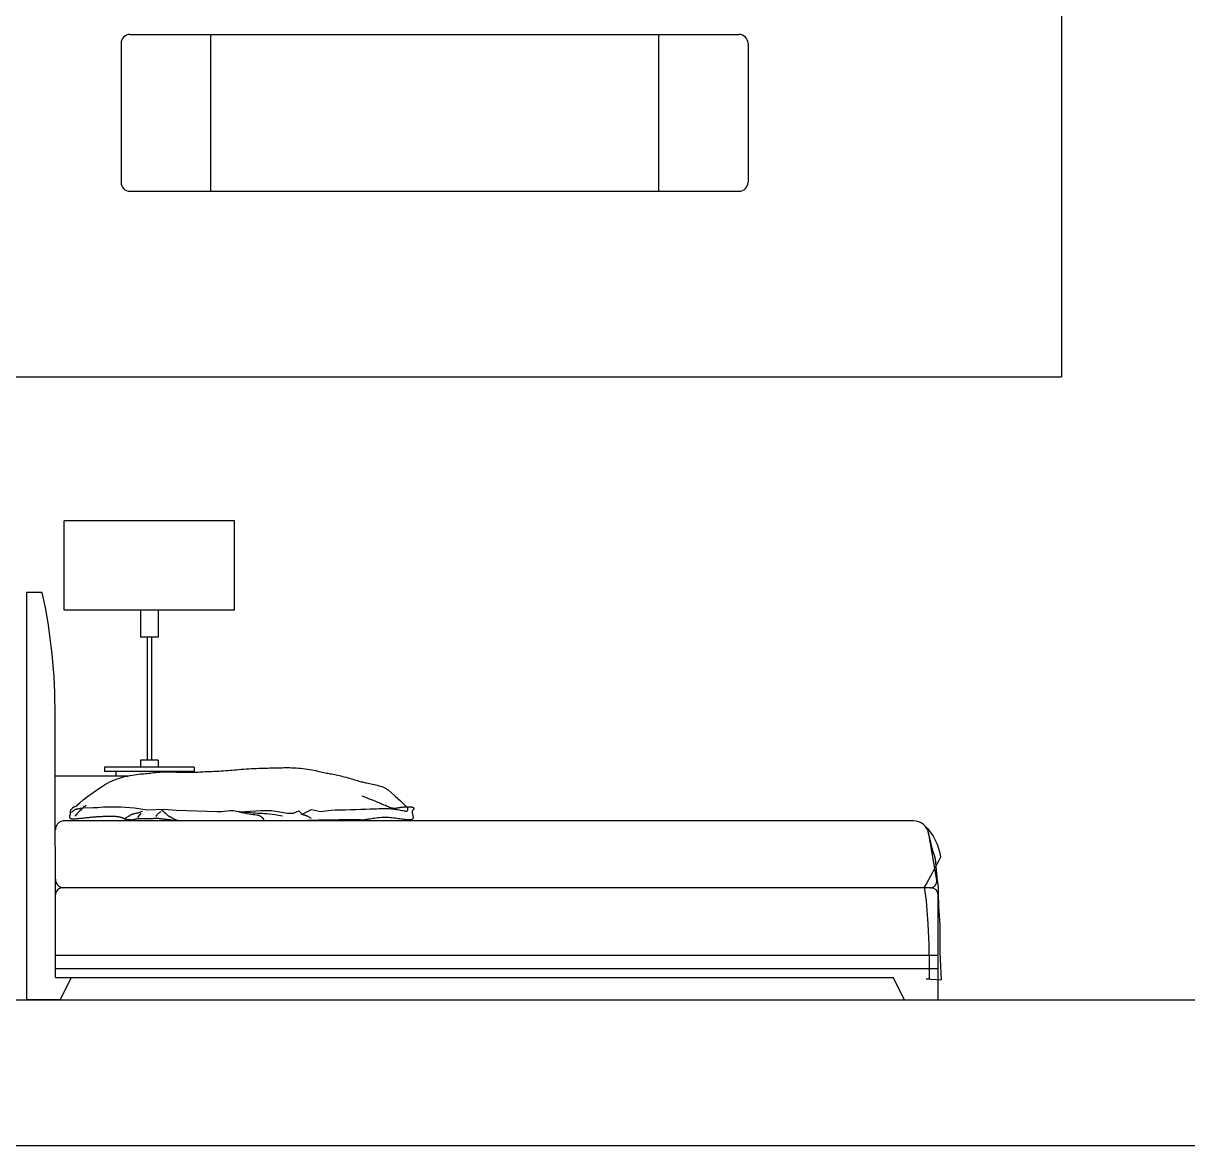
# Model space of a CAD drawing. Header units: inches. Extents: x 11.2 to 54.2, y 16.2 to 41.
# Drawn here: x 24.063 to 26.663, y 16.209 to 18.716 of the extents above; entities that cross this region are included whole.
import ezdxf

# ---------------------------------------------------------------- set-up
doc = ezdxf.new("R2010")
doc.units = ezdxf.units.IN
doc.header["$MEASUREMENT"] = 0
for name, color, linetype in [('02', 2, 'Continuous'), ('1', 1, 'Continuous'), ('4', 4, 'Continuous'), ('kadrbm', 4, 'Continuous')]:
    doc.layers.add(name, color=color, linetype=linetype)

# ---------------------------------------------------------------- blocks, each defined once
blk = doc.blocks.new('kadrbm')
at = {"layer": 'kadrbm', "color": 4}
blk.add_lwpolyline([(0, 0), (0, 24.7972), (21, 24.7972), (21, 0), (0, 0)], close=True, dxfattribs=at)
blk.add_lwpolyline([(20.6631, 0.3257), (20.6631, 24.4603), (0.3369, 24.4603), (0.3369, 0.3257), (20.6631, 0.3257)], dxfattribs=at)

msp = doc.modelspace()

# ---------------------------------------------------------------- linework, layer by layer
at = {"layer": '02'}
for p, q in [((24.2817, 18.671), (24.2817, 18.361)), ((24.3017, 18.691), (25.6617, 18.691)), ((24.4817, 18.691), (24.4817, 18.341)), ((25.4817, 18.691), (25.4817, 18.341)), ((25.6817, 18.671), (25.6817, 18.361)), ((24.3017, 18.341), (25.6617, 18.341))]:
    msp.add_line(p, q, dxfattribs=at)
for centre, start, end in [((24.3017, 18.671), 90, 180), ((25.6617, 18.671), 0, 90), ((24.3017, 18.361), 180, 270), ((25.6617, 18.361), 270, 0)]:
    msp.add_arc(centre, 0.02, start, end, dxfattribs=at)
at = {"layer": '1'}
for p, q in [((26.3817, 19.9263), (26.3817, 17.9263)), ((23.5817, 17.9263), (26.3817, 17.9263)), ((24.5349, 17.605), (24.1549, 17.605)), ((24.1549, 17.405), (24.1549, 17.605)), ((24.5349, 17.405), (24.5349, 17.605)), ((24.0709, 17.445), (24.0709, 16.535)), ((24.1059, 17.445), (24.0709, 17.445)), ((24.5349, 17.405), (24.1549, 17.405)), ((24.3249, 17.405), (24.3249, 17.345)), ((24.3649, 17.405), (24.3649, 17.345)), ((24.3649, 17.345), (24.3249, 17.345)), ((24.3399, 17.345), (24.3399, 17.07)), ((24.3499, 17.345), (24.3499, 17.07)), ((24.1351, 16.585), (24.1344, 17.1694)), ((24.3649, 17.07), (24.3249, 17.07)), ((24.3249, 17.07), (24.3249, 17.055)), ((24.3649, 17.07), (24.3649, 17.055)), ((24.2968, 17.035), (24.1344, 17.035)), ((24.4449, 17.055), (24.2449, 17.055)), ((24.2449, 17.055), (24.2449, 17.045)), ((24.4449, 17.045), (24.2449, 17.045)), ((24.2699, 17.045), (24.2699, 17.035)), ((24.4199, 17.045), (24.4199, 17.0436)), ((24.4449, 17.055), (24.4449, 17.045)), ((26.0509, 16.935), (24.1529, 16.935)), ((26.1029, 16.8025), (26.0855, 16.9058)), ((26.0909, 16.785), (24.1501, 16.785)), ((26.1059, 16.535), (26.1059, 16.77)), ((24.1351, 16.635), (26.1059, 16.635)), ((24.1351, 16.605), (26.1059, 16.605)), ((24.1351, 16.585), (26.0059, 16.585)), ((24.1459, 16.535), (24.1709, 16.585)), ((26.0309, 16.535), (26.0059, 16.585)), ((26.0794, 16.5821), (26.1131, 16.58)), ((26.0862, 16.581), (26.0794, 16.5821)), ((24.1459, 16.535), (24.0709, 16.535)), ((26.0309, 16.535), (26.1059, 16.535))]:
    msp.add_line(p, q, dxfattribs=at)
for points in [[(24.18, 16.9669), (24.1895, 16.975), (24.1975, 16.9817), (24.2041, 16.987), (24.2097, 16.9913), (24.2144, 16.9947), (24.2185, 16.9976), (24.2223, 17.0002), (24.226, 17.0027), (24.2298, 17.0053), (24.2337, 17.008), (24.2379, 17.0108), (24.2422, 17.0136), (24.2467, 17.0164), (24.2515, 17.0191), (24.2565, 17.0218), (24.2617, 17.0242), (24.2672, 17.0265), (24.2729, 17.0285), (24.2787, 17.0304), (24.2846, 17.0321), (24.2904, 17.0336), (24.2961, 17.0349), (24.3016, 17.036), (24.3069, 17.037), (24.3118, 17.0378), (24.3164, 17.0385), (24.3207, 17.039), (24.3248, 17.0395), (24.3288, 17.0399), (24.3326, 17.0402), (24.3364, 17.0406), (24.3401, 17.0409), (24.3439, 17.0413), (24.3476, 17.0417), (24.3513, 17.0421), (24.3549, 17.0425), (24.3585, 17.0429), (24.3619, 17.0432), (24.3653, 17.0436), (24.3685, 17.0438), (24.3716, 17.044), (24.3746, 17.0442), (24.3776, 17.0443), (24.3807, 17.0444), (24.384, 17.0444), (24.3876, 17.0443), (24.3915, 17.0443), (24.3958, 17.0442), (24.4007, 17.0441), (24.4059, 17.0439), (24.4114, 17.0438), (24.417, 17.0437), (24.4225, 17.0435), (24.4278, 17.0434), (24.4329, 17.0434), (24.4374, 17.0434), (24.4415, 17.0434), (24.445, 17.0434), (24.4482, 17.0436), (24.4513, 17.0437), (24.4543, 17.0439), (24.4574, 17.0441), (24.4608, 17.0443), (24.4645, 17.0445), (24.4687, 17.0447), (24.4734, 17.0449), (24.4784, 17.0451), (24.4836, 17.0453), (24.489, 17.0456), (24.4945, 17.0458), (24.4999, 17.0461), (24.5053, 17.0464), (24.5104, 17.0467), (24.5154, 17.0471), (24.5203, 17.0475), (24.5251, 17.0479), (24.5299, 17.0482), (24.5348, 17.0487), (24.5398, 17.0491), (24.5449, 17.0495), (24.5502, 17.0499), (24.5557, 17.0503), (24.5613, 17.0507), (24.567, 17.0511), (24.5727, 17.0514), (24.5783, 17.0518), (24.5839, 17.052), (24.5893, 17.0523), (24.5945, 17.0525), (24.5996, 17.0526), (24.6045, 17.0527), (24.6092, 17.0528), (24.6138, 17.0529), (24.6181, 17.0529), (24.6224, 17.053), (24.6264, 17.0531), (24.6303, 17.0532), (24.6341, 17.0534), (24.6379, 17.0535), (24.6417, 17.0536), (24.6455, 17.0537), (24.6495, 17.0537), (24.6536, 17.0537), (24.658, 17.0537), (24.6626, 17.0535), (24.6675, 17.0533), (24.6725, 17.053), (24.6776, 17.0526), (24.6828, 17.0522), (24.688, 17.0516), (24.6932, 17.051), (24.6982, 17.0503), (24.703, 17.0496), (24.7076, 17.0487), (24.7121, 17.0479), (24.7163, 17.047), (24.7204, 17.0461), (24.7243, 17.0452), (24.7279, 17.0444), (24.7314, 17.0436), (24.7346, 17.0429), (24.7377, 17.0423), (24.7407, 17.0417), (24.7436, 17.0412), (24.7465, 17.0406), (24.7493, 17.0401), (24.7523, 17.0395), (24.7554, 17.0389), (24.7586, 17.0382), (24.7619, 17.0375), (24.7654, 17.0368), (24.769, 17.036), (24.7727, 17.0351), (24.7765, 17.0342), (24.7803, 17.0332), (24.7841, 17.0322), (24.788, 17.0311), (24.7919, 17.03), (24.7957, 17.0289), (24.7994, 17.0278), (24.8031, 17.0267), (24.8065, 17.0257), (24.8098, 17.0247), (24.8129, 17.0238), (24.8157, 17.023), (24.8183, 17.0223), (24.8208, 17.0217), (24.8232, 17.0211), (24.8256, 17.0205), (24.8281, 17.02), (24.8307, 17.0194), (24.8335, 17.0188), (24.8366, 17.0182), (24.8399, 17.0175), (24.8433, 17.0167), (24.8468, 17.0159), (24.8504, 17.0151), (24.854, 17.0143), (24.8576, 17.0134), (24.861, 17.0125), (24.8644, 17.0116), (24.8681, 17.0101), (24.8725, 17.0077), (24.878, 17.0039), (24.8851, 16.9983), (24.8941, 16.9903), (24.9056, 16.9796), (24.9199, 16.9656)], [(24.6606, 16.9353), (24.6648, 16.9354), (24.6691, 16.9354), (24.6735, 16.9355), (24.6781, 16.9356), (24.6828, 16.9357), (24.6876, 16.9358), (24.6925, 16.936), (24.6974, 16.9361), (24.7024, 16.9363), (24.7074, 16.9364), (24.7124, 16.9366), (24.7173, 16.9367), (24.7221, 16.9368), (24.7269, 16.9369), (24.7315, 16.937), (24.736, 16.9371), (24.7404, 16.9372), (24.7446, 16.9372), (24.7486, 16.9373), (24.7525, 16.9373), (24.7561, 16.9373), (24.7596, 16.9374), (24.7628, 16.9374), (24.7658, 16.9374), (24.7686, 16.9375), (24.7713, 16.9376), (24.7737, 16.9376), (24.7761, 16.9377), (24.7784, 16.9378), (24.7806, 16.9378), (24.7829, 16.9379), (24.7853, 16.9379), (24.7877, 16.9379), (24.7903, 16.938), (24.7931, 16.9379), (24.7961, 16.9379), (24.7991, 16.9379), (24.8021, 16.9378), (24.8052, 16.9378), (24.8081, 16.9377), (24.8109, 16.9376), (24.8136, 16.9376), (24.816, 16.9375), (24.8181, 16.9374), (24.8199, 16.9374), (24.8214, 16.9374), (24.8227, 16.9374), (24.8238, 16.9374), (24.825, 16.9375), (24.8261, 16.9376), (24.8274, 16.9377), (24.8288, 16.938), (24.8305, 16.9383), (24.8325, 16.9386), (24.8349, 16.9391), (24.8377, 16.9396), (24.8407, 16.9401), (24.844, 16.9407), (24.8476, 16.9412), (24.8513, 16.9417), (24.8551, 16.9422), (24.8591, 16.9426), (24.8631, 16.9429), (24.8671, 16.9431), (24.871, 16.9431), (24.8749, 16.943), (24.8788, 16.9428), (24.8826, 16.9425), (24.8864, 16.9421), (24.89, 16.9417), (24.8936, 16.9413), (24.8972, 16.9408), (24.9006, 16.9403), (24.904, 16.9398), (24.9072, 16.9394), (24.9104, 16.939), (24.9134, 16.9386), (24.9163, 16.9383), (24.919, 16.9381), (24.9216, 16.9379), (24.9239, 16.9378), (24.926, 16.9377), (24.9279, 16.9378), (24.9295, 16.938), (24.9308, 16.9382), (24.9319, 16.9386), (24.9328, 16.939), (24.9335, 16.9395), (24.9339, 16.9401), (24.9342, 16.9408), (24.9344, 16.9416), (24.9344, 16.9424), (24.9344, 16.9433), (24.9343, 16.9442), (24.9341, 16.9452), (24.9339, 16.9463), (24.9336, 16.9473), (24.9334, 16.9484), (24.9331, 16.9495), (24.9329, 16.9505), (24.9326, 16.9515), (24.9324, 16.9525), (24.9323, 16.9534), (24.9322, 16.9543), (24.9322, 16.9551), (24.9323, 16.9558), (24.9324, 16.9564), (24.9325, 16.957), (24.9327, 16.9575), (24.933, 16.958), (24.9333, 16.9584), (24.9336, 16.9588), (24.9339, 16.9592), (24.9343, 16.9595), (24.9346, 16.9599), (24.935, 16.9602), (24.9353, 16.9606), (24.9356, 16.9609), (24.9359, 16.9612), (24.9361, 16.9615), (24.9363, 16.9619), (24.9364, 16.9622), (24.9364, 16.9625), (24.9363, 16.9628), (24.9361, 16.9631), (24.9358, 16.9634), (24.9354, 16.9637), (24.9349, 16.964), (24.9343, 16.9642), (24.9336, 16.9645), (24.9328, 16.9647), (24.932, 16.965), (24.9311, 16.9652), (24.9302, 16.9653), (24.9292, 16.9655), (24.9281, 16.9656), (24.927, 16.9657), (24.9259, 16.9657), (24.9246, 16.9657), (24.9234, 16.9657), (24.922, 16.9657), (24.9206, 16.9657), (24.9191, 16.9656), (24.9176, 16.9655), (24.916, 16.9654), (24.9143, 16.9653), (24.9126, 16.9651), (24.9109, 16.9649), (24.9091, 16.9648), (24.9074, 16.9646), (24.9057, 16.9643), (24.904, 16.9641), (24.9024, 16.9639), (24.9009, 16.9636), (24.8995, 16.9634), (24.8981, 16.9631), (24.8968, 16.9629), (24.8954, 16.9627), (24.8941, 16.9626), (24.8927, 16.9625), (24.8912, 16.9626), (24.8897, 16.9627), (24.888, 16.963), (24.8861, 16.9635), (24.8841, 16.964), (24.8819, 16.9648), (24.8796, 16.9656), (24.8771, 16.9666), (24.8745, 16.9677), (24.8719, 16.9688), (24.8692, 16.9699), (24.8664, 16.9711), (24.8636, 16.9724), (24.8608, 16.9736), (24.858, 16.9748), (24.8551, 16.976), (24.852, 16.9772), (24.8488, 16.9785), (24.8452, 16.98), (24.8412, 16.9816), (24.8368, 16.9834), (24.8318, 16.9854), (24.8261, 16.9877), (24.8198, 16.9903)], [(24.18, 16.9669), (24.1764, 16.9651), (24.1737, 16.9634), (24.1716, 16.9619), (24.1701, 16.9604), (24.1692, 16.959), (24.1686, 16.9577), (24.1683, 16.9565), (24.1682, 16.9553), (24.1683, 16.9542), (24.1683, 16.9531), (24.1683, 16.952), (24.1682, 16.951), (24.1681, 16.95), (24.1679, 16.9491), (24.1677, 16.9482), (24.1675, 16.9473), (24.1672, 16.9465), (24.167, 16.9457), (24.1669, 16.9449), (24.1667, 16.9442), (24.1667, 16.9436), (24.1666, 16.943), (24.1667, 16.9425), (24.1669, 16.942), (24.1671, 16.9415), (24.1674, 16.9412), (24.1678, 16.9408), (24.1683, 16.9405), (24.1689, 16.9402), (24.1696, 16.94), (24.1704, 16.9398), (24.1714, 16.9397), (24.1725, 16.9396), (24.1737, 16.9395), (24.1751, 16.9395), (24.1766, 16.9395), (24.1783, 16.9396), (24.1802, 16.9397), (24.1823, 16.9398), (24.1846, 16.94), (24.1871, 16.9402), (24.1898, 16.9405), (24.1926, 16.9408), (24.1954, 16.9411), (24.1984, 16.9414), (24.2013, 16.9417), (24.2042, 16.942), (24.2071, 16.9423), (24.2098, 16.9426), (24.2123, 16.9429), (24.2147, 16.9431), (24.2168, 16.9433), (24.2189, 16.9435), (24.2207, 16.9437), (24.2225, 16.9438), (24.2243, 16.944), (24.2259, 16.9441), (24.2276, 16.9442), (24.2292, 16.9443), (24.2309, 16.9444), (24.2326, 16.9445), (24.2343, 16.9446), (24.2361, 16.9447), (24.2379, 16.9448), (24.2397, 16.9449), (24.2416, 16.945), (24.2434, 16.9451), (24.2453, 16.9451), (24.2471, 16.9452), (24.2489, 16.9453), (24.2507, 16.9453), (24.2524, 16.9453), (24.2541, 16.9454), (24.2558, 16.9454), (24.2574, 16.9454), (24.259, 16.9454), (24.2605, 16.9454), (24.262, 16.9453), (24.2635, 16.9453), (24.2649, 16.9453), (24.2662, 16.9452), (24.2675, 16.9451), (24.2688, 16.9451), (24.27, 16.945), (24.2712, 16.9449), (24.2724, 16.9447), (24.2735, 16.9446), (24.2746, 16.9444), (24.2757, 16.9443), (24.2768, 16.9441), (24.2778, 16.9439), (24.2789, 16.9436), (24.2799, 16.9434), (24.2809, 16.9431), (24.2818, 16.9429), (24.2827, 16.9426), (24.2836, 16.9423), (24.2843, 16.9421), (24.285, 16.9418), (24.2856, 16.9415), (24.2861, 16.9413), (24.2866, 16.941), (24.287, 16.9408), (24.2874, 16.9406), (24.2877, 16.9404), (24.2881, 16.9401), (24.2885, 16.9399), (24.289, 16.9397), (24.2896, 16.9395), (24.2902, 16.9393), (24.291, 16.9391), (24.2919, 16.9389), (24.2928, 16.9387), (24.2939, 16.9385), (24.2949, 16.9383), (24.2961, 16.9382), (24.2972, 16.938), (24.2983, 16.9379), (24.2994, 16.9377), (24.3004, 16.9376), (24.3014, 16.9375), (24.3024, 16.9375), (24.3033, 16.9374), (24.3042, 16.9374), (24.305, 16.9374), (24.3059, 16.9374), (24.3068, 16.9375), (24.3078, 16.9376), (24.3087, 16.9378), (24.3098, 16.938), (24.3109, 16.9382), (24.3121, 16.9384), (24.3133, 16.9387), (24.3146, 16.939), (24.316, 16.9393), (24.3175, 16.9395), (24.319, 16.9398), (24.3206, 16.94), (24.3222, 16.9402), (24.3239, 16.9403), (24.3257, 16.9404), (24.3275, 16.9404), (24.3293, 16.9404), (24.3312, 16.9404), (24.3332, 16.9403), (24.3351, 16.9402), (24.337, 16.9401), (24.339, 16.9401), (24.3409, 16.94), (24.3428, 16.94), (24.3447, 16.94), (24.3465, 16.9401), (24.3483, 16.9401), (24.3501, 16.9402), (24.3519, 16.9403), (24.3536, 16.9404), (24.3553, 16.9405), (24.357, 16.9406), (24.3587, 16.9407), (24.3603, 16.9407), (24.3619, 16.9407), (24.3635, 16.9406), (24.3651, 16.9405), (24.3667, 16.9404), (24.3683, 16.9403), (24.3698, 16.9401), (24.3714, 16.9399), (24.3729, 16.9397), (24.3744, 16.9395), (24.376, 16.9393), (24.3775, 16.9391), (24.379, 16.9389), (24.3806, 16.9387), (24.3821, 16.9385), (24.3837, 16.9383), (24.3853, 16.9381), (24.3869, 16.9379), (24.3886, 16.9377), (24.3902, 16.9375), (24.3919, 16.9373), (24.3937, 16.9371), (24.3955, 16.9369), (24.3974, 16.9367), (24.3994, 16.9365), (24.4015, 16.9363), (24.4037, 16.9361), (24.406, 16.936), (24.4085, 16.9358), (24.4112, 16.9357), (24.4141, 16.9356), (24.4171, 16.9355), (24.4204, 16.9354), (24.4238, 16.9354), (24.4275, 16.9353), (24.4313, 16.9353), (24.4352, 16.9353)], [(24.1702, 16.9533), (24.1712, 16.9542), (24.1723, 16.955), (24.1732, 16.9558), (24.1741, 16.9565), (24.175, 16.9572), (24.1758, 16.9578), (24.1766, 16.9583), (24.1773, 16.9588), (24.1779, 16.9593), (24.1785, 16.9597), (24.1791, 16.96), (24.1796, 16.9603), (24.1802, 16.9606), (24.1807, 16.9608), (24.1814, 16.961), (24.182, 16.9612), (24.1828, 16.9614), (24.1836, 16.9616), (24.1845, 16.9617), (24.1854, 16.9618), (24.1863, 16.962), (24.1873, 16.9621), (24.1882, 16.9623), (24.1892, 16.9624), (24.1901, 16.9626), (24.191, 16.9628), (24.1919, 16.963), (24.1929, 16.9632), (24.1939, 16.9633), (24.195, 16.9635), (24.1961, 16.9637), (24.1973, 16.9638)], [(24.1963, 16.9631), (24.1938, 16.9606), (24.1914, 16.9583), (24.1891, 16.9562), (24.1869, 16.9541), (24.1847, 16.9521), (24.1826, 16.95), (24.1805, 16.9479), (24.1784, 16.9455)], [(24.1973, 16.9638), (24.1984, 16.9667), (24.2012, 16.9676), (24.2041, 16.9696)], [(24.1973, 16.9638), (24.2198, 16.9648), (24.23, 16.9648), (24.2423, 16.9658), (24.281, 16.9658), (24.3117, 16.9638), (24.3402, 16.9597), (24.378, 16.9607), (24.4045, 16.9587), (24.4964, 16.9556), (24.506, 16.9559)], [(24.2907, 16.941), (24.2917, 16.9414), (24.2927, 16.9418), (24.2939, 16.9424), (24.295, 16.943), (24.2962, 16.9436), (24.2974, 16.9443), (24.2986, 16.945), (24.2998, 16.9457), (24.3008, 16.9464), (24.3018, 16.9471), (24.3028, 16.9477), (24.3037, 16.9483), (24.3045, 16.9488), (24.3054, 16.9493), (24.3062, 16.9497), (24.307, 16.9501), (24.3078, 16.9504), (24.3086, 16.9506), (24.3094, 16.9508), (24.3102, 16.951), (24.3111, 16.9511), (24.312, 16.9513), (24.313, 16.9515), (24.3141, 16.9517), (24.3152, 16.9519), (24.3165, 16.9522), (24.318, 16.9526), (24.3197, 16.9531), (24.3216, 16.9537), (24.3239, 16.9545), (24.3265, 16.9554), (24.3295, 16.9565)], [(24.3193, 16.9423), (24.3242, 16.9488), (24.3266, 16.952)], [(24.3601, 16.9447), (24.3614, 16.9467), (24.3624, 16.9483), (24.3633, 16.9496), (24.3642, 16.9507), (24.3653, 16.9517), (24.3667, 16.9528), (24.3685, 16.9541), (24.3708, 16.9557)], [(24.372, 16.9594), (24.3748, 16.9572), (24.3772, 16.9553), (24.3791, 16.9536), (24.3807, 16.9522), (24.3821, 16.9509), (24.3832, 16.9498), (24.3841, 16.9488), (24.385, 16.948), (24.3857, 16.9474), (24.3865, 16.9468), (24.3872, 16.9463), (24.3878, 16.9459), (24.3885, 16.9455), (24.3891, 16.9452), (24.3897, 16.9449), (24.3902, 16.9446), (24.3908, 16.9443), (24.3914, 16.944), (24.3919, 16.9437), (24.3926, 16.9434), (24.3933, 16.943), (24.3941, 16.9426), (24.3949, 16.9421), (24.3959, 16.9415), (24.3971, 16.9409), (24.3983, 16.9403), (24.3998, 16.9396), (24.4014, 16.9388), (24.4031, 16.9381), (24.4051, 16.9373), (24.4072, 16.9365), (24.4096, 16.9357)], [(24.506, 16.9559), (24.5245, 16.9579), (24.5328, 16.9579), (24.5466, 16.9551), (24.5948, 16.9579), (24.6175, 16.9579), (24.6536, 16.9517), (24.6671, 16.9517), (24.6784, 16.9569), (24.6859, 16.9497), (24.7073, 16.96), (24.727, 16.9559), (24.7509, 16.9589), (24.762, 16.9592)], [(24.6424, 16.9454), (24.6336, 16.947), (24.6259, 16.9482), (24.619, 16.9491), (24.6128, 16.9498), (24.6072, 16.9503), (24.6019, 16.9506), (24.5968, 16.9509), (24.5918, 16.9512), (24.5867, 16.9515), (24.5815, 16.9518), (24.576, 16.9522), (24.5703, 16.9527), (24.5642, 16.9532), (24.5578, 16.9538), (24.551, 16.9546), (24.5437, 16.9554)], [(24.5437, 16.9554), (24.5504, 16.9537), (24.5567, 16.9524), (24.5625, 16.9513), (24.5678, 16.9505), (24.5726, 16.9498), (24.5769, 16.9492), (24.5807, 16.9487), (24.5841, 16.9483), (24.5869, 16.9478), (24.5893, 16.9472), (24.5913, 16.9464), (24.5932, 16.9454), (24.595, 16.9441), (24.5967, 16.9423), (24.5985, 16.9401), (24.6005, 16.9373)], [(24.7509, 16.9589), (24.76, 16.9592), (24.7705, 16.9595), (24.7819, 16.9598), (24.7938, 16.9601), (24.8058, 16.9605), (24.8174, 16.9608), (24.8282, 16.9611), (24.8377, 16.9615), (24.8457, 16.9618), (24.8522, 16.962), (24.8576, 16.9623), (24.8619, 16.9625), (24.8656, 16.9626), (24.8688, 16.9627), (24.8718, 16.9627), (24.8747, 16.9626), (24.8779, 16.9625), (24.8813, 16.9622), (24.8848, 16.9619), (24.8884, 16.9615), (24.892, 16.961), (24.8956, 16.9605), (24.8991, 16.96), (24.9025, 16.9594), (24.9056, 16.9588), (24.9085, 16.9583), (24.9112, 16.9578), (24.9136, 16.9573), (24.9158, 16.957), (24.9176, 16.9568), (24.9191, 16.9567), (24.9203, 16.9569), (24.9212, 16.9572), (24.9217, 16.9578), (24.9221, 16.9586), (24.9222, 16.9596), (24.9222, 16.9608), (24.9221, 16.9623), (24.9221, 16.9639), (24.922, 16.9657)], [(24.6831, 16.9505), (24.6855, 16.9498), (24.6876, 16.9492), (24.6894, 16.9486), (24.691, 16.9481), (24.6924, 16.9476), (24.6937, 16.9472), (24.6948, 16.9468), (24.696, 16.9463), (24.6972, 16.9458), (24.6983, 16.9453), (24.6995, 16.9447), (24.7007, 16.9441), (24.7019, 16.9433), (24.7032, 16.9424), (24.7044, 16.9413), (24.7057, 16.9401)]]:
    msp.add_lwpolyline(points, dxfattribs=at)
for points in [[(26.076, 16.9245, -0.169878), (26.1114, 16.8535, -0.020715), (26.075, 16.7867, -0.028008), (26.083, 16.7047, -0.018674), (26.0862, 16.581, -0.024689)], [(26.0824, 16.9154, 0.022972), (26.0995, 16.8499, 0.023882), (26.1065, 16.7852, 0.027536), (26.1098, 16.7025, 0.018588), (26.1131, 16.58)]]:
    msp.add_lwpolyline(points, format="xyb", dxfattribs=at)
for centre, radius, start, end in [((22.9078, 17.1818), 1.2266, 359.421, 12.3908), ((24.1551, 16.9151), 0.02, 96.5045, 180.232), ((26.0509, 16.9), 0.035, 9.588, 90), ((24.1551, 16.8049), 0.02, 179.768, 263.4955), ((26.0881, 16.8), 0.015, 270, 9.588), ((24.1501, 16.77), 0.015, 90, 180), ((26.0909, 16.77), 0.015, 0, 90)]:
    msp.add_arc(centre, radius, start, end, dxfattribs=at)
at = {"layer": '4'}
msp.add_line((11.4922, 16.535), (31.8184, 16.535), dxfattribs=at)

# ---------------------------------------------------------------- block references
at = {"layer": 'kadrbm'}
msp.add_blockref('kadrbm', (11.1553, 16.2093), dxfattribs=at)

doc.saveas('drawing.dxf')
